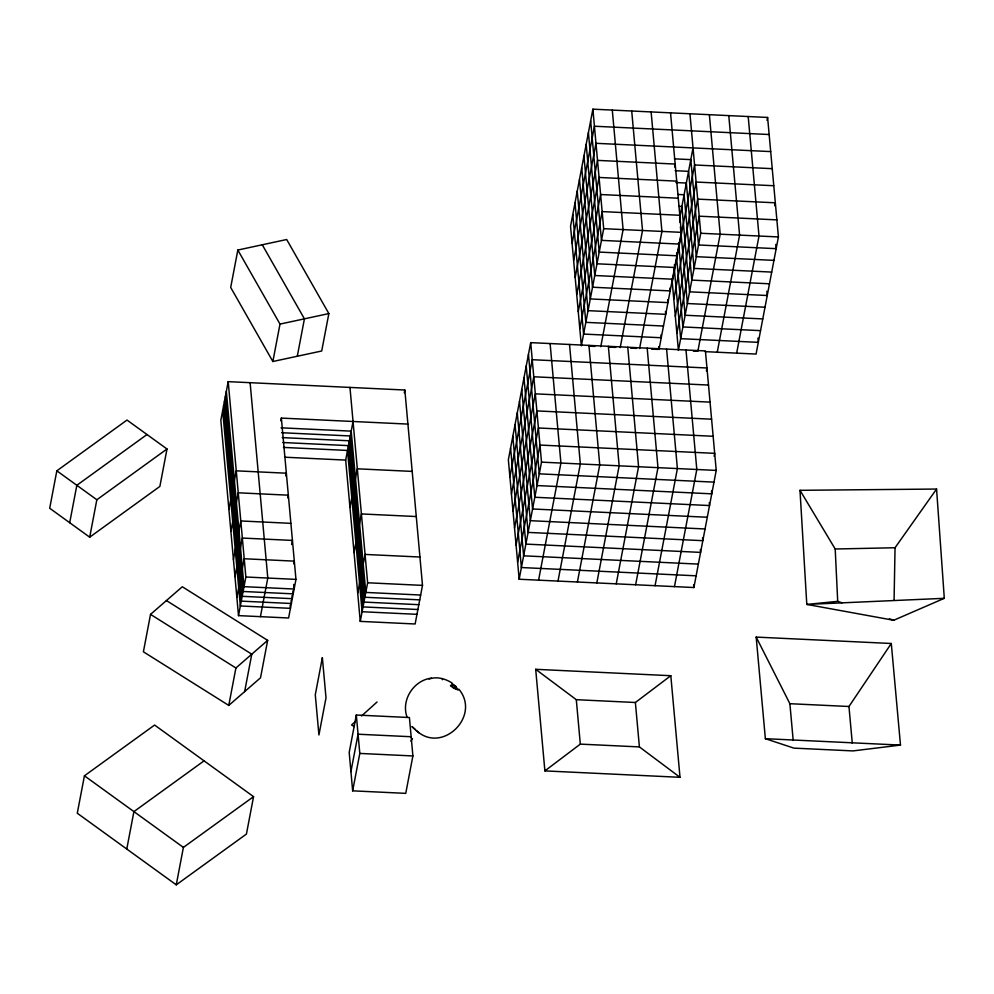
<?xml version="1.0" encoding="UTF-8"?>
<svg xmlns="http://www.w3.org/2000/svg" width="994" height="994" viewBox="0 0 994 994"><rect width="100%" height="100%" fill="white"/><g stroke="black" fill="none" stroke-linecap="round" stroke-linejoin="round"><path stroke-width="1.49" d="M894.078 600.214L895.047 547.744L936.572 489.048L799.996 490.315L806.793 604.414L893.705 620.268L944.3 598.313L936.572 489.048M56.832 470.821L49.7 508.245L89.696 537.182L159.872 486.414L167.004 449.002L127.008 420.064L56.832 470.821L96.84 499.758L89.696 537.182M69.704 522.707L76.836 485.296L147 434.527M84.428 775.805L77.284 813.229L176.261 884.834L246.425 834.065L253.557 796.654L154.592 725.048L84.428 775.805L183.393 847.41L176.261 884.834M150.529 614.379L143.397 651.791L228.769 705.417L260.527 677.796L267.659 640.372L182.3 586.758L150.529 614.379L235.901 667.993L228.769 705.417M237.839 250.041L230.695 287.452L272.865 361.505L321.708 350.994L328.852 313.582L286.682 239.517L237.839 250.041L279.997 324.094L272.865 361.505M126.772 849.025L133.904 811.613L204.081 760.845M353.044 421.481L345.676 460.098L360.263 621.387L415.132 623.983L422.5 585.379L404.831 390.021L228.198 381.646L220.83 420.263L238.498 615.621L288.595 617.995L295.963 579.378L281.364 418.089L407.913 424.09M228.893 509.45L236.261 470.833L286.359 473.206L285.825 475.964M230.881 531.417L238.249 492.8L288.347 495.186L287.813 497.932M233.428 559.572L240.797 520.955L290.894 523.341M234.982 576.669L242.337 538.052L292.435 540.425L291.64 544.563M236.845 597.369L244.213 558.752L294.311 561.138L293.777 563.884M238.498 615.621L245.866 577.005L228.198 381.646M280.842 420.847L281.364 418.089M297.293 356.25L304.425 318.838L262.267 244.772M244.648 691.6L251.78 654.189L166.42 600.562M260.428 616.653L267.796 578.048L250.115 382.678M349.963 507.425L357.318 468.808L412.187 471.404M354.038 552.552L361.406 513.935L416.275 516.545M357.703 593.045L365.071 554.428L419.94 557.025M360.263 621.387L367.631 582.77L349.963 387.411M404.297 392.779L404.831 390.021M356.324 715.021L349.192 752.433L352.659 790.839L405.751 793.361L412.895 755.949L409.416 717.531L356.324 715.021L359.803 753.427L352.659 790.839M350.919 771.642L358.064 734.218L411.156 736.74M530.697 342.632L508.356 459.75L519.166 579.241L693.887 587.529L716.227 470.411L705.417 350.919L530.697 342.632L541.506 462.135L519.166 579.241M509.897 476.822L532.237 359.704L706.958 367.991L706.399 370.911M511.438 493.894L533.778 376.776L708.511 385.051M512.979 510.953L535.319 393.848L710.051 402.123M592.884 109.166L570.544 226.284L581.353 345.775L603.693 228.67L592.884 109.166L767.604 117.454L778.414 236.945L756.074 354.063L705.305 351.652M514.532 528.025L536.872 410.92L711.592 419.195M572.084 243.356L594.424 126.238L769.157 134.525M516.072 545.097L538.413 427.992L713.133 436.267M573.637 260.428L595.978 143.31L770.698 151.597M517.613 562.169L539.953 445.063L714.686 453.339L714.127 456.271M575.178 277.5L597.518 160.382L675.174 164.06L674.615 166.992M576.719 294.572L599.059 177.454L676.715 181.132M578.259 311.631L600.6 194.526L678.256 198.204M579.813 328.703L602.153 211.598L679.809 215.276M538.574 580.161L560.914 463.055L550.104 343.551M600.761 346.695L623.101 229.589L612.292 110.085M557.994 581.08L580.334 463.974L569.525 344.471M620.181 347.614L642.522 230.509L631.712 111.005M577.402 581.999L599.742 464.894L588.933 345.39M639.589 348.534L661.929 231.428L651.12 111.924M596.822 582.919L619.163 465.813L608.353 346.31M693.042 147.907L679.635 218.183L680.02 222.445M670.54 112.844L681.35 232.347L659.01 349.466L658.749 346.62M672.242 282.097L694.582 164.979L772.239 168.669M616.23 583.838L638.57 466.733L627.761 347.229M673.783 299.169L696.123 182.051L773.779 185.729M675.336 316.241L697.676 199.123L775.332 202.801L774.773 205.733M676.877 333.313L699.217 216.195L776.873 219.873M689.948 113.776L700.758 233.267L678.417 350.385L671.981 279.252M635.638 584.758L657.978 467.652L647.181 348.148M655.058 585.69L677.399 468.572L666.589 349.08M717.246 352.224L739.586 235.106L728.776 115.615M674.466 586.609L696.806 469.491L685.997 350M767.045 120.373L767.604 117.454M736.666 353.143L759.006 236.025L748.196 116.534M410.92 741.102L412.498 738.579M852.28 743.264L848.963 706.498L891.295 643.491L756.185 637.092L765.368 738.691L793.895 748.122L852.976 750.917L900.489 745.09L891.295 643.491M354.87 721.979L351.553 724.974L354.175 726.577M361.53 715.978L377.061 702M235.901 667.993L267.659 640.372M544.886 770.897L580.322 744.121L639.403 746.916L680.008 777.308L670.813 675.709L535.691 669.31L544.886 770.897L680.008 777.308M535.691 669.31L576.296 699.689L635.377 702.497L670.813 675.709M96.84 499.758L167.004 449.002M183.393 847.41L253.557 796.654M429.085 679.088C436.639 676.131 445.486 678.765 452.071 683.002M431.433 678.107C413.529 680.318 400.768 700.261 407.118 717.32M279.997 324.094L328.852 313.582M842.017 602.799L837.706 601.345L806.793 604.414L944.3 598.313M799.996 490.315L835.196 548.999L895.047 547.744M674.379 158.841L690.805 159.624L698.534 244.984L776.177 248.662L775.792 244.387M675.137 170.695L688.569 171.341L696.297 256.688L773.953 260.366M675.883 182.548L686.345 183.045L694.061 268.405L771.717 272.083M678.132 194.476L684.108 194.762L691.824 280.109L769.48 283.787M678.89 206.33L681.872 206.466L689.587 291.826L767.244 295.504L766.859 291.242M603.693 228.67L681.35 232.347M700.758 233.267L778.414 236.945M679.113 244.064L601.457 240.374L590.647 120.883M672.416 279.19L594.76 275.512L583.95 156.021M765.007 307.221L687.363 303.53L680.405 226.719M762.783 318.925L685.127 315.247L678.567 242.698M663.47 326.032L585.826 322.354L575.017 202.863M760.547 330.642L682.89 326.951L676.715 258.676M588.821 346.136L594.797 346.421M609.732 347.13L615.696 347.403M630.631 348.111L636.607 348.397M651.542 349.105L657.519 349.391M693.352 351.093L697.838 351.304L720.178 234.186L709.368 114.695M281.053 427.818L351.205 431.135L365.792 592.424L420.661 595.033M281.65 432.713L350.286 435.968L364.873 597.257L419.741 599.854M282.259 437.608L349.354 440.789L363.953 602.078L418.822 604.687M282.868 442.516L348.434 445.623L363.034 606.912L417.902 609.508M283.464 447.412L347.515 450.444L362.102 611.732L416.971 614.329M541.506 462.135L716.227 470.411M284.682 457.203L345.676 460.098M713.99 482.127L539.27 473.84L528.46 354.349M707.293 517.253L532.56 508.978L521.751 389.474M705.057 528.97L530.336 520.682L519.527 401.191M698.347 564.107L523.627 555.82L512.817 436.329M696.123 575.812L521.39 567.537L510.581 448.033M245.866 577.005L295.963 579.378M367.631 582.77L422.5 585.379M756.185 637.092L789.882 703.702L848.963 706.498M765.368 738.691L900.489 745.09M359.803 753.427L412.895 755.949M889.406 618.815L893.705 620.268M452.133 683.797L454.37 685.077L455.364 688.705L450.369 685.848M416.374 730.602C442.305 754.558 481.332 715.842 458.806 689.128M415.045 729.372L411.938 726.552L418.673 732.677M757.925 338.084L758.31 342.346L680.654 338.668L674.218 267.535M789.882 703.702L793.2 740.468M711.505 490.986L711.754 493.832L537.033 485.557L526.224 366.053M709.269 502.703L709.53 505.548L534.797 497.261L523.987 377.77M702.559 537.829L702.82 540.674L528.1 532.399L517.29 412.895M676.628 252.923L676.877 255.769L599.22 252.091L588.411 132.587M700.335 549.545L700.584 552.391L525.863 544.103L515.054 424.612M674.392 264.64L674.64 267.485L596.996 263.795L586.187 144.304M669.919 288.061L670.18 290.907L592.523 287.229L581.714 167.725M667.682 299.766L667.943 302.611L590.287 298.933L579.477 179.442M693.626 584.683L693.887 587.529M665.458 311.482L665.707 314.328L588.05 310.65L577.241 191.146M660.985 334.903L661.246 337.749L583.59 334.071L572.78 214.567M635.377 702.497L639.403 746.916M576.296 699.689L580.322 744.121M293.702 584.472L294.112 589.032L244.027 586.659L226.346 391.301M292.919 590.821L293.193 593.853L243.108 591.48L225.427 396.121M292 595.642L292.273 598.686L242.188 596.313L224.507 400.955M291.08 600.475L291.354 603.507L241.256 601.134L223.588 405.776M290.161 605.296L290.434 608.34L240.337 605.967L222.668 410.609M442.305 678.616L442.405 679.722M835.196 548.999L837.706 601.345M322.367 657.643L315.284 694.769L318.925 734.976L326.007 697.863L322.367 657.643M455.699 686.307L451.201 684.953L452.929 687.612L458.122 690.072L455.699 686.307"/></g></svg>
